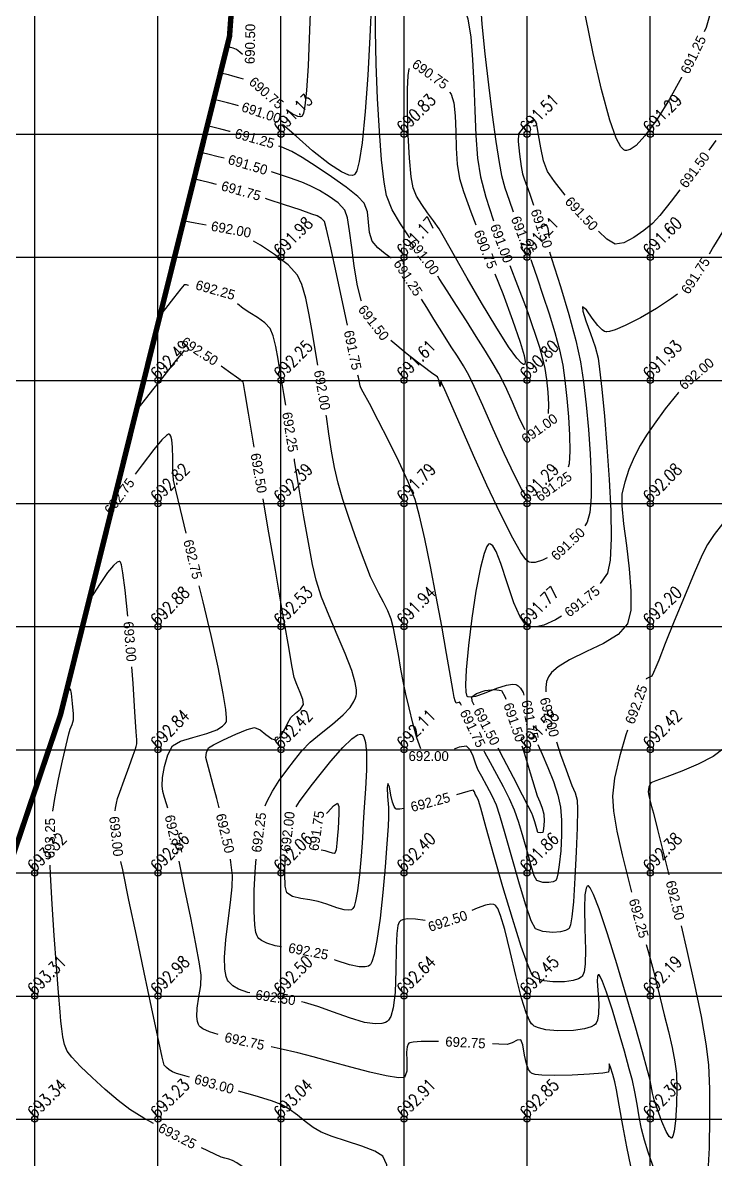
# Model space of a CAD drawing. Header units: millimetres. Extents: x 708400 to 708940, y 1331410 to 1331890.
# Drawn here: x 708509.51 to 708537.64, y 1331578.37 to 1331624.53 of the extents above; entities that cross this region are included whole.
import ezdxf

# ---------------------------------------------------------------- set-up
doc = ezdxf.new("R2010")
doc.units = ezdxf.units.MM
doc.header["$PDMODE"] = 32
doc.header["$PDSIZE"] = 0.25
for name, color, linetype in [('BLOCK LEVELS', 251, 'Continuous'), ('BOUNDARY', 7, 'Continuous'), ('CONT-MJR', 210, 'Continuous'), ('CONT-MNR', 90, 'Continuous'), ('grid', 4, 'Continuous')]:
    doc.layers.add(name, color=color, linetype=linetype)
doc.styles.add('RS', font='romans.shx', dxfattribs={"height": 5})

msp = doc.modelspace()

# ---------------------------------------------------------------- linework, layer by layer
at = {"layer": 'BLOCK LEVELS', "color": 251}
for p in [(708520, 1331620, 691.126), (708525, 1331620, 690.825), (708530, 1331620, 691.509), (708535, 1331620, 691.293), (708520, 1331615, 691.981), (708525, 1331615, 691.173), (708530, 1331615, 691.215), (708535, 1331615, 691.598), (708515, 1331610, 692.489), (708520, 1331610, 692.254), (708525, 1331610, 691.607), (708530, 1331610, 690.799), (708535, 1331610, 691.926), (708515, 1331605, 692.823), (708520, 1331605, 692.392), (708525, 1331605, 691.789), (708530, 1331605, 691.286), (708535, 1331605, 692.076), (708515, 1331600, 692.877), (708520, 1331600, 692.529), (708525, 1331600, 691.94), (708530, 1331600, 691.772), (708535, 1331600, 692.197), (708515, 1331595, 692.844), (708520, 1331595, 692.417), (708525, 1331595, 692.106), (708530, 1331595, 691.579), (708535, 1331595, 692.421), (708510, 1331590, 693.317), (708515, 1331590, 692.862), (708520, 1331590, 692.062), (708525, 1331590, 692.4), (708530, 1331590, 691.858), (708535, 1331590, 692.384), (708510, 1331585, 693.309), (708515, 1331585, 692.978), (708520, 1331585, 692.501), (708525, 1331585, 692.639), (708530, 1331585, 692.446), (708535, 1331585, 692.186), (708510, 1331580, 693.337), (708515, 1331580, 693.229), (708520, 1331580, 693.041), (708525, 1331580, 692.911), (708530, 1331580, 692.851), (708535, 1331580, 692.363)]:
    msp.add_point(p, dxfattribs=at)
at = {"layer": 'BOUNDARY', "ltscale": 0.5, "const_width": 0.221, "elevation": 692.39}
msp.add_lwpolyline([(708520.123, 1331654.4), (708517.91, 1331623.959), (708511.047, 1331596.419), (708506.801, 1331583.851), (708505.438, 1331578.316), (708490.357, 1331572.134), (708490.737, 1331553.441), (708486.841, 1331539.554), (708485.075, 1331530.775), (708485.106, 1331519.773), (708485.756, 1331513.718)], dxfattribs=at)
at = {"layer": 'CONT-MJR', "flags": 128}
for points, elevation in [([(708525.236, 1331615.795), (708524.852, 1331616.356), (708524.524, 1331616.93), (708524.292, 1331617.503), (708524.189, 1331618.054), (708524.089, 1331618.958), (708523.999, 1331620.121), (708523.923, 1331621.447), (708523.868, 1331622.843), (708523.84, 1331624.213), (708523.843, 1331625.462), (708523.883, 1331626.495), (708523.947, 1331627.104), (708524.014, 1331627.4), (708524.069, 1331627.511), (708524.1, 1331627.537), (708524.158, 1331627.559), (708524.306, 1331627.567), (708524.593, 1331627.497), (708525.067, 1331627.275), (708525.74, 1331626.842), (708525.887, 1331626.726)], 691), ([(708523.682, 1331625.417), (708523.617, 1331623.95), (708523.532, 1331622.4), (708523.426, 1331620.916), (708523.298, 1331619.646), (708523.179, 1331618.884), (708523.079, 1331618.512), (708523.008, 1331618.376), (708522.971, 1331618.346), (708522.909, 1331618.328), (708522.754, 1331618.341), (708522.456, 1331618.466), (708521.968, 1331618.783), (708521.285, 1331619.328), (708520.613, 1331619.913), (708520.063, 1331620.393)], 691), ([(708527.274, 1331625.38), (708527.417, 1331625.192), (708527.597, 1331624.682), (708527.714, 1331623.938), (708527.787, 1331623.026), (708527.833, 1331622.013), (708527.87, 1331620.964), (708527.916, 1331619.945), (708527.989, 1331619.022), (708528.106, 1331618.261), (708528.323, 1331617.44), (708528.617, 1331616.526), (708528.634, 1331616.477)], 691), ([(708518.441, 1331623.234), (708518.327, 1331623.328), (708518.189, 1331623.444), (708518.055, 1331623.492), (708517.947, 1331623.524), (708517.875, 1331623.543), (708517.81, 1331623.559)], 690.5), ([(708518.277, 1331621.15), (708518.146, 1331621.187), (708517.831, 1331621.272), (708517.501, 1331621.354), (708517.275, 1331621.41)], 691), ([(708531.55, 1331617.527), (708531.107, 1331618.08), (708530.828, 1331618.489), (708530.67, 1331618.916), (708530.555, 1331619.446), (708530.466, 1331619.969), (708530.406, 1331620.309), (708530.362, 1331620.48), (708530.332, 1331620.541), (708530.316, 1331620.553), (708530.285, 1331620.557), (708530.204, 1331620.535), (708530.052, 1331620.446), (708529.837, 1331620.262), (708529.656, 1331620.018), (708529.638, 1331619.699), (708529.688, 1331619.193), (708529.763, 1331618.692), (708529.818, 1331618.388), (708529.877, 1331618.192), (708529.954, 1331617.991), (708530.025, 1331617.798), (708530.12, 1331617.524), (708530.262, 1331617.116)], 691.5), ([(708537.662, 1331619.738), (708537.387, 1331619.355)], 691.5), ([(708517.693, 1331619.024), (708517.45, 1331619.086), (708517.026, 1331619.191), (708516.739, 1331619.262)], 691.5), ([(708523.266, 1331613.22), (708523.256, 1331613.243), (708523.095, 1331613.912), (708522.972, 1331614.654), (708522.874, 1331615.398), (708522.787, 1331616.07), (708522.699, 1331616.598), (708522.594, 1331616.91), (708522.326, 1331617.208), (708521.966, 1331617.475), (708521.57, 1331617.709), (708521.189, 1331617.907), (708520.848, 1331618.05), (708520.351, 1331618.226), (708519.775, 1331618.414), (708519.613, 1331618.464)], 691.5), ([(708536.202, 1331617.743), (708535.855, 1331617.284), (708535.393, 1331616.701), (708535.088, 1331616.366), (708534.741, 1331616.083), (708534.336, 1331615.798), (708533.927, 1331615.59), (708533.57, 1331615.537), (708533.242, 1331615.741), (708532.905, 1331616.055)], 691.5), ([(708516.96, 1331616.31), (708516.52, 1331616.385), (708516.302, 1331616.422), (708516.161, 1331616.448), (708516.043, 1331616.469)], 692), ([(708521.495, 1331610.624), (708521.407, 1331611.169), (708521.284, 1331611.917), (708521.151, 1331612.657), (708521.005, 1331613.334), (708520.846, 1331613.893), (708520.672, 1331614.28), (708520.289, 1331614.697), (708519.744, 1331615.118), (708519.174, 1331615.491), (708518.892, 1331615.66)], 692), ([(708530.903, 1331615.222), (708530.991, 1331614.954), (708531.356, 1331613.811), (708531.698, 1331612.671), (708531.98, 1331611.625), (708532.167, 1331610.761), (708532.29, 1331609.94), (708532.402, 1331609.003), (708532.495, 1331608.009), (708532.563, 1331607.017), (708532.598, 1331606.086), (708532.595, 1331605.273), (708532.546, 1331604.638), (708532.445, 1331604.239), (708532.339, 1331604.092)], 691.5), ([(708529.3, 1331614.662), (708529.615, 1331613.852), (708529.87, 1331613.195), (708530.029, 1331612.76), (708530.179, 1331612.314), (708530.341, 1331611.838), (708530.498, 1331611.356), (708530.631, 1331610.895), (708530.724, 1331610.478), (708530.786, 1331610.032), (708530.835, 1331609.52), (708530.862, 1331609.02), (708530.859, 1331608.662)], 691), ([(708529.922, 1331607.997), (708529.856, 1331608.113), (708529.67, 1331608.504), (708529.402, 1331609.115), (708529.121, 1331609.747), (708528.857, 1331610.28), (708528.627, 1331610.672), (708528.311, 1331611.185), (708527.937, 1331611.78), (708527.533, 1331612.414), (708527.128, 1331613.047), (708526.75, 1331613.636), (708526.429, 1331614.14), (708526.369, 1331614.228)], 691), ([(708530.813, 1331602.794), (708530.621, 1331602.696), (708530.328, 1331602.609), (708530.163, 1331602.6), (708530.091, 1331602.612), (708530.05, 1331602.632), (708529.948, 1331602.731), (708529.749, 1331603.014), (708529.414, 1331603.6), (708528.916, 1331604.585), (708528.37, 1331605.741), (708527.821, 1331606.951), (708527.315, 1331608.096), (708526.896, 1331609.059), (708526.654, 1331609.619), (708526.542, 1331609.878), (708526.505, 1331609.959), (708526.499, 1331609.969), (708526.494, 1331609.962), (708526.487, 1331609.922), (708526.481, 1331609.832), (708526.468, 1331609.759), (708526.437, 1331609.882), (708526.417, 1331610.018), (708526.388, 1331610.083), (708526.355, 1331610.146), (708526.177, 1331610.273), (708525.729, 1331610.6), (708525.123, 1331611.069), (708524.47, 1331611.618), (708524.467, 1331611.62)], 691.5), ([(708516.07, 1331611.231), (708515.997, 1331611.14), (708515.675, 1331610.735), (708515.242, 1331610.19), (708514.784, 1331609.613), (708514.385, 1331609.11), (708514.13, 1331608.789)], 692.5), ([(708518.917, 1331607.289), (708518.904, 1331607.366), (708518.681, 1331608.671), (708518.53, 1331609.555), (708518.475, 1331609.881), (708518.463, 1331609.933), (708518.289, 1331610.06), (708517.87, 1331610.364), (708517.576, 1331610.576)], 692.5), ([(708536.155, 1331609.527), (708536.129, 1331609.499), (708535.604, 1331608.839), (708535.16, 1331608.228), (708534.854, 1331607.78), (708534.596, 1331607.352), (708534.353, 1331606.876), (708534.138, 1331606.376), (708533.967, 1331605.874), (708533.851, 1331605.392), (708533.845, 1331604.907), (708533.918, 1331604.176), (708534.032, 1331603.294), (708534.145, 1331602.353), (708534.216, 1331601.448), (708534.207, 1331600.671), (708534.076, 1331600.116), (708533.695, 1331599.681), (708533.103, 1331599.316), (708532.411, 1331598.987), (708531.727, 1331598.659), (708531.26, 1331598.374), (708530.994, 1331598.136), (708530.869, 1331597.961), (708530.825, 1331597.868), (708530.793, 1331597.767), (708530.757, 1331597.533), (708530.76, 1331597.354)], 692), ([(708525.689, 1331595.041), (708525.525, 1331595.478), (708525.361, 1331596.081), (708525.212, 1331596.707), (708525.079, 1331597.255), (708524.975, 1331597.718), (708524.872, 1331598.275), (708524.77, 1331598.869), (708524.669, 1331599.443), (708524.571, 1331599.942), (708524.475, 1331600.307), (708524.338, 1331600.648), (708524.165, 1331600.997), (708523.977, 1331601.347), (708523.795, 1331601.693), (708523.639, 1331602.029), (708523.484, 1331602.418), (708523.267, 1331602.99), (708523.013, 1331603.682), (708522.753, 1331604.429), (708522.515, 1331605.166), (708522.325, 1331605.828), (708522.182, 1331606.459), (708522.06, 1331607.133), (708521.951, 1331607.829), (708521.848, 1331608.53), (708521.839, 1331608.586)], 692), ([(708517.486, 1331592.645), (708517.391, 1331593.027), (708517.247, 1331593.561), (708517.106, 1331594.074), (708516.998, 1331594.478), (708516.956, 1331594.681), (708516.98, 1331594.891), (708517.06, 1331595.073), (708517.255, 1331595.194), (708517.665, 1331595.406), (708518.164, 1331595.64), (708518.625, 1331595.828), (708518.922, 1331595.901), (708519.151, 1331595.807), (708519.393, 1331595.62), (708519.624, 1331595.446), (708519.82, 1331595.393), (708519.985, 1331595.534), (708520.141, 1331595.803), (708520.281, 1331596.096), (708520.401, 1331596.306), (708520.589, 1331596.48), (708520.798, 1331596.652), (708520.921, 1331596.833), (708520.892, 1331597.037), (708520.78, 1331597.325), (708520.643, 1331597.644), (708520.539, 1331597.937), (708520.459, 1331598.357), (708520.29, 1331599.314), (708520.053, 1331600.671), (708519.774, 1331602.292), (708519.473, 1331604.039), (708519.277, 1331605.186)], 692.5), ([(708513.779, 1331600.424), (708513.674, 1331601.485), (708513.584, 1331602.181), (708513.519, 1331602.513), (708513.478, 1331602.625), (708513.458, 1331602.644), (708513.425, 1331602.646), (708513.344, 1331602.612), (708513.194, 1331602.479), (708512.961, 1331602.193), (708512.656, 1331601.75), (708512.386, 1331601.333), (708512.205, 1331601.067)], 693), ([(708513.263, 1331592.52), (708513.278, 1331592.635), (708513.318, 1331592.831), (708513.365, 1331593.015), (708513.455, 1331593.281), (708513.63, 1331593.769), (708513.831, 1331594.321), (708514, 1331594.781), (708514.076, 1331594.992), (708514.114, 1331595.127), (708514.141, 1331595.239), (708514.143, 1331595.323), (708514.142, 1331595.409), (708514.123, 1331595.724), (708514.071, 1331596.54), (708513.993, 1331597.689), (708513.944, 1331598.364)], 693), ([(708527.854, 1331596.817), (708527.774, 1331596.971), (708527.759, 1331597.153), (708527.948, 1331597.289), (708528.296, 1331597.401), (708528.675, 1331597.454), (708528.953, 1331597.41), (708529.107, 1331597.141), (708529.14, 1331597.056)], 691.5), ([(708520.617, 1331592.677), (708520.757, 1331592.905), (708521.024, 1331593.271), (708521.288, 1331593.605), (708521.588, 1331593.99), (708522.029, 1331594.539), (708522.52, 1331595.097), (708522.886, 1331595.447), (708523.114, 1331595.601), (708523.233, 1331595.634), (708523.281, 1331595.626), (708523.315, 1331595.604), (708523.372, 1331595.519), (708523.432, 1331595.302), (708523.471, 1331594.873), (708523.471, 1331594.186), (708523.436, 1331593.419), (708523.387, 1331592.669), (708523.346, 1331592.033), (708523.309, 1331591.405), (708523.258, 1331590.674), (708523.191, 1331589.932), (708523.11, 1331589.266), (708523.033, 1331588.849), (708522.969, 1331588.634), (708522.923, 1331588.548), (708522.9, 1331588.525), (708522.86, 1331588.503), (708522.76, 1331588.483), (708522.57, 1331588.5), (708522.267, 1331588.583), (708521.868, 1331588.727), (708521.519, 1331588.843), (708521.179, 1331588.904), (708520.805, 1331588.959), (708520.469, 1331589.043), (708520.246, 1331589.193), (708520.178, 1331589.467), (708520.157, 1331589.964), (708520.174, 1331590.581), (708520.179, 1331590.648)], 692), ([(708531.188, 1331595.329), (708531.359, 1331594.808), (708531.587, 1331594.182), (708531.708, 1331593.851), (708531.821, 1331593.555), (708531.953, 1331593.249), (708532.039, 1331592.951), (708532.045, 1331592.583), (708532.03, 1331591.831), (708531.996, 1331590.85), (708531.945, 1331589.795), (708531.878, 1331588.823), (708531.814, 1331588.209), (708531.762, 1331587.896), (708531.724, 1331587.777), (708531.705, 1331587.748), (708531.666, 1331587.717), (708531.564, 1331587.665), (708531.361, 1331587.612), (708531.038, 1331587.584), (708530.633, 1331587.619), (708530.334, 1331587.732), (708530.17, 1331588.048), (708529.934, 1331588.731), (708529.659, 1331589.641), (708529.373, 1331590.637), (708529.107, 1331591.58), (708528.892, 1331592.329), (708528.758, 1331592.744), (708528.579, 1331593.129), (708528.363, 1331593.541), (708528.156, 1331593.918), (708528.003, 1331594.203), (708527.901, 1331594.458), (708527.803, 1331594.744), (708527.689, 1331594.995), (708527.54, 1331595.146), (708527.234, 1331595.102), (708527.035, 1331595.023)], 692), ([(708529.786, 1331595.164), (708529.879, 1331594.87), (708530.128, 1331594.058), (708530.316, 1331593.436), (708530.409, 1331593.132), (708530.51, 1331592.884), (708530.617, 1331592.625), (708530.685, 1331592.383), (708530.691, 1331592.096), (708530.665, 1331591.793), (708530.637, 1331591.642), (708530.541, 1331591.628), (708530.442, 1331591.64), (708530.393, 1331591.785), (708530.31, 1331592.077), (708530.218, 1331592.354), (708530.206, 1331592.38), (708530.16, 1331592.474), (708530.041, 1331592.709), (708529.809, 1331593.162), (708529.441, 1331593.871), (708529.04, 1331594.64), (708528.819, 1331595.064)], 691.5), ([(708538.007, 1331595.059), (708537.556, 1331594.724), (708536.95, 1331594.41), (708536.29, 1331594.133), (708535.68, 1331593.905), (708535.225, 1331593.742), (708535.026, 1331593.657), (708534.948, 1331593.485), (708534.92, 1331593.288), (708534.945, 1331593.125), (708535.004, 1331592.907), (708535.059, 1331592.699), (708535.129, 1331592.423), (708535.299, 1331591.759), (708535.544, 1331590.789), (708535.759, 1331589.923)], 692.5), ([(708516.292, 1331581.698), (708515.997, 1331581.779), (708515.76, 1331581.847), (708515.595, 1331581.925), (708515.459, 1331582.004), (708515.347, 1331582.093), (708515.254, 1331582.195), (708515.18, 1331582.517), (708515, 1331583.347), (708514.745, 1331584.542), (708514.445, 1331585.96), (708514.129, 1331587.458), (708513.828, 1331588.896), (708513.572, 1331590.129), (708513.503, 1331590.467)], 693), ([(708518.732, 1331585.129), (708518.662, 1331585.144), (708518.277, 1331585.284), (708518.043, 1331585.42), (708517.921, 1331585.529), (708517.871, 1331585.59), (708517.834, 1331585.65), (708517.777, 1331585.798), (708517.726, 1331586.088), (708517.714, 1331586.574), (708517.763, 1331587.288), (708517.854, 1331588.051), (708517.952, 1331588.791), (708518.024, 1331589.432), (708518.037, 1331589.9), (708517.971, 1331590.435), (708517.948, 1331590.561)], 692.5), ([(708535.175, 1331577.925), (708534.921, 1331578.663), (708534.763, 1331579.144), (708534.641, 1331579.605), (708534.546, 1331580.099), (708534.464, 1331580.607), (708534.379, 1331581.105), (708534.277, 1331581.574), (708534.15, 1331582.047), (708533.953, 1331582.754), (708533.714, 1331583.583), (708533.462, 1331584.42), (708533.224, 1331585.155), (708533.062, 1331585.593), (708532.967, 1331585.796), (708532.92, 1331585.859), (708532.902, 1331585.865), (708532.882, 1331585.855), (708532.857, 1331585.791), (708532.848, 1331585.605), (708532.871, 1331585.238), (708532.908, 1331584.691), (708532.905, 1331584.274), (708532.864, 1331584.021), (708532.81, 1331583.898), (708532.773, 1331583.853), (708532.727, 1331583.816), (708532.598, 1331583.75), (708532.332, 1331583.668), (708531.881, 1331583.599), (708531.249, 1331583.582), (708530.766, 1331583.631), (708530.458, 1331583.709), (708530.293, 1331583.781), (708530.226, 1331583.824), (708530.182, 1331583.865), (708530.092, 1331584.001), (708529.955, 1331584.32), (708529.77, 1331584.915), (708529.538, 1331585.83), (708529.309, 1331586.805), (708529.09, 1331587.7), (708528.923, 1331588.264), (708528.806, 1331588.553), (708528.731, 1331588.664), (708528.696, 1331588.691), (708528.643, 1331588.712), (708528.521, 1331588.726), (708528.304, 1331588.691), (708527.967, 1331588.568), (708527.758, 1331588.468)], 692.5), ([(708525.865, 1331588.062), (708525.46, 1331588.12), (708525.16, 1331588.134), (708524.974, 1331588.106), (708524.874, 1331588.063), (708524.832, 1331588.032), (708524.802, 1331587.994), (708524.755, 1331587.861), (708524.711, 1331587.541), (708524.685, 1331586.945), (708524.673, 1331586.048), (708524.639, 1331585.141), (708524.563, 1331584.52), (708524.463, 1331584.173), (708524.37, 1331584.018), (708524.315, 1331583.967), (708524.252, 1331583.93), (708524.104, 1331583.882), (708523.832, 1331583.866), (708523.398, 1331583.931), (708522.779, 1331584.108), (708522.129, 1331584.341), (708521.504, 1331584.57), (708520.961, 1331584.741), (708520.835, 1331584.765)], 692.5), ([(708536.259, 1331587.849), (708536.493, 1331586.847), (708536.801, 1331585.459), (708537.064, 1331584.169), (708537.259, 1331583.058), (708537.362, 1331582.207), (708537.405, 1331581.223), (708537.415, 1331580.069), (708537.391, 1331578.835), (708537.333, 1331577.613)], 692.5), ([(708524.379, 1331577.465), (708524.362, 1331577.691), (708524.3, 1331578.142), (708524.143, 1331578.49), (708523.817, 1331578.704), (708523.284, 1331578.908), (708522.664, 1331579.103), (708522.076, 1331579.288), (708521.638, 1331579.465), (708521.315, 1331579.666), (708520.991, 1331579.908), (708520.667, 1331580.162), (708520.341, 1331580.399), (708520.014, 1331580.589), (708519.612, 1331580.739), (708518.949, 1331580.946), (708518.282, 1331581.14)], 693)]:
    msp.add_lwpolyline(points, dxfattribs=dict(at, elevation=elevation))
at = {"layer": 'CONT-MNR', "flags": 128}
for points, elevation in [([(708529.065, 1331627.716), (708528.935, 1331627.624), (708528.437, 1331627.185), (708528.125, 1331626.745), (708528.069, 1331626.301), (708528.087, 1331625.508), (708528.163, 1331624.462), (708528.282, 1331623.261), (708528.427, 1331622.002), (708528.584, 1331620.781), (708528.736, 1331619.697), (708528.867, 1331618.846), (708528.962, 1331618.324), (708529.094, 1331617.827), (708529.265, 1331617.315), (708529.439, 1331616.847)], 691.25), ([(708521.191, 1331624.908), (708521.15, 1331623.867), (708521.104, 1331622.771), (708521.043, 1331621.775), (708520.977, 1331621.156), (708520.914, 1331620.848), (708520.864, 1331620.737), (708520.837, 1331620.712), (708520.794, 1331620.701), (708520.681, 1331620.719), (708520.46, 1331620.828), (708520.231, 1331620.991)], 690.75), ([(708537.44, 1331624.898), (708537.274, 1331624.329), (708537.197, 1331624.159)], 691.25), ([(708536.277, 1331622.308), (708536.271, 1331622.295), (708535.783, 1331621.425), (708535.276, 1331620.606), (708534.784, 1331619.927), (708534.423, 1331619.544), (708534.184, 1331619.379), (708534.043, 1331619.338), (708533.979, 1331619.341), (708533.923, 1331619.363), (708533.807, 1331619.484), (708533.621, 1331619.834), (708533.359, 1331620.568), (708533.019, 1331621.809), (708532.683, 1331623.271), (708532.368, 1331624.806)], 691.25), ([(708528.695, 1331614.331), (708529.008, 1331613.525), (708529.411, 1331612.45), (708529.723, 1331611.55), (708529.876, 1331611.018), (708529.919, 1331610.761), (708529.907, 1331610.669), (708529.889, 1331610.649), (708529.858, 1331610.646), (708529.771, 1331610.697), (708529.583, 1331610.899), (708529.245, 1331611.366), (708528.724, 1331612.183), (708528.146, 1331613.148), (708527.57, 1331614.146), (708527.052, 1331615.059), (708526.65, 1331615.77), (708526.421, 1331616.162), (708526.202, 1331616.479), (708525.958, 1331616.808), (708525.717, 1331617.143), (708525.51, 1331617.483), (708525.366, 1331617.823), (708525.294, 1331618.268), (708525.227, 1331619.028), (708525.175, 1331619.966), (708525.145, 1331620.948), (708525.146, 1331621.834), (708525.174, 1331622.384), (708525.213, 1331622.658), (708525.22, 1331622.677)], 690.75), ([(708518.479, 1331622.23), (708518.289, 1331622.288), (708518.046, 1331622.356), (708517.864, 1331622.405), (708517.674, 1331622.453), (708517.543, 1331622.485)], 690.75), ([(708526.847, 1331621.699), (708526.909, 1331621.621), (708527.018, 1331621.269), (708527.074, 1331620.746), (708527.101, 1331620.114), (708527.123, 1331619.437), (708527.165, 1331618.777), (708527.25, 1331618.197), (708527.412, 1331617.671), (708527.716, 1331616.846), (708527.92, 1331616.318)], 690.75), ([(708517.937, 1331620.103), (708517.918, 1331620.108), (708517.555, 1331620.2), (708517.228, 1331620.281), (708517.007, 1331620.336)], 691.25), ([(708524.481, 1331614.959), (708524.24, 1331615.138), (708523.936, 1331615.381), (708523.709, 1331615.65), (708523.601, 1331616), (708523.558, 1331616.425), (708523.511, 1331616.85), (708523.385, 1331617.2), (708523.124, 1331617.466), (708522.65, 1331617.842), (708522.055, 1331618.269), (708521.429, 1331618.692), (708520.86, 1331619.052), (708520.439, 1331619.292), (708520.004, 1331619.48), (708519.917, 1331619.51)], 691.25), ([(708517.383, 1331617.961), (708517.123, 1331618.026), (708516.736, 1331618.121), (708516.472, 1331618.187)], 691.75), ([(708522.699, 1331612.24), (708522.512, 1331613.121), (708522.254, 1331614.327), (708522.024, 1331615.385), (708521.854, 1331616.144), (708521.776, 1331616.454), (708521.642, 1331616.58), (708521.475, 1331616.677), (708521.257, 1331616.757), (708520.779, 1331616.921), (708520.149, 1331617.132), (708519.477, 1331617.353), (708519.369, 1331617.388)], 691.75), ([(708537.941, 1331616.037), (708537.575, 1331615.443), (708537.391, 1331615.131)], 691.75), ([(708530.152, 1331614.907), (708530.192, 1331614.79), (708530.405, 1331614.169), (708530.645, 1331613.459), (708530.891, 1331612.705), (708531.12, 1331611.951), (708531.312, 1331611.241), (708531.445, 1331610.619), (708531.538, 1331609.991), (708531.62, 1331609.269), (708531.684, 1331608.514), (708531.724, 1331607.781), (708531.732, 1331607.129), (708531.703, 1331606.617), (708531.67, 1331606.476)], 691.25), ([(708516.25, 1331613.855), (708516.248, 1331613.855), (708516.159, 1331613.876), (708516.074, 1331613.886), (708515.932, 1331613.716), (708515.631, 1331613.337), (708515.306, 1331612.923), (708515.092, 1331612.65)], 692.25), ([(708536.108, 1331613.501), (708535.869, 1331613.32), (708535.253, 1331612.922), (708534.6, 1331612.547), (708533.988, 1331612.235), (708533.581, 1331612.06), (708533.35, 1331611.986), (708533.241, 1331611.969), (708533.202, 1331611.97), (708533.15, 1331611.986), (708533.042, 1331612.054), (708532.871, 1331612.229), (708532.647, 1331612.529), (708532.406, 1331612.872), (708532.252, 1331612.993), (708532.259, 1331612.812), (708532.389, 1331612.417), (708532.579, 1331611.904), (708532.766, 1331611.368), (708532.888, 1331610.902), (708532.946, 1331610.459), (708533.034, 1331609.641), (708533.138, 1331608.552), (708533.243, 1331607.298), (708533.333, 1331605.981), (708533.395, 1331604.706), (708533.413, 1331603.578), (708533.373, 1331602.7), (708533.26, 1331602.178), (708532.972, 1331601.759)], 691.75), ([(708520.198, 1331608.99), (708520.122, 1331609.463), (708520.051, 1331609.872), (708519.97, 1331610.34), (708519.885, 1331610.863), (708519.792, 1331611.376), (708519.688, 1331611.813), (708519.568, 1331612.107), (708519.349, 1331612.343), (708519.054, 1331612.555), (708518.741, 1331612.746), (708518.468, 1331612.922), (708518.23, 1331613.106)], 692.25), ([(708530.151, 1331605.217), (708530.118, 1331605.216), (708530.071, 1331605.224), (708530.036, 1331605.242), (708529.947, 1331605.336), (708529.774, 1331605.603), (708529.485, 1331606.149), (708529.062, 1331607.037), (708528.618, 1331608.026), (708528.2, 1331608.977), (708527.855, 1331609.753), (708527.633, 1331610.216), (708527.414, 1331610.592), (708527.173, 1331610.979), (708526.921, 1331611.37), (708526.672, 1331611.753), (708526.437, 1331612.119), (708526.209, 1331612.487), (708525.92, 1331612.96), (708525.714, 1331613.296)], 691.25), ([(708527.336, 1331596.797), (708527.296, 1331596.877), (708527.273, 1331596.92), (708527.268, 1331596.927), (708527.26, 1331596.927), (708527.23, 1331596.92), (708527.17, 1331596.901), (708527.114, 1331596.889), (708527.075, 1331596.989), (708527.036, 1331597.126), (708526.994, 1331597.367), (708526.887, 1331597.993), (708526.727, 1331598.906), (708526.53, 1331600.015), (708526.308, 1331601.223), (708526.075, 1331602.436), (708525.844, 1331603.56), (708525.63, 1331604.5), (708525.446, 1331605.162), (708525.168, 1331605.878), (708524.794, 1331606.706), (708524.372, 1331607.565), (708523.956, 1331608.376), (708523.595, 1331609.056), (708523.341, 1331609.524), (708523.244, 1331609.7), (708523.218, 1331609.774), (708523.204, 1331609.853), (708523.145, 1331610.135), (708523.128, 1331610.218)], 691.75), ([(708516.154, 1331603.801), (708515.919, 1331604.752), (708515.726, 1331605.545), (708515.638, 1331605.946), (708515.608, 1331606.354), (708515.606, 1331606.831), (708515.602, 1331607.291), (708515.575, 1331607.588), (708515.532, 1331607.741), (708515.488, 1331607.8), (708515.461, 1331607.814), (708515.432, 1331607.813), (708515.348, 1331607.763), (708515.164, 1331607.584), (708514.838, 1331607.197), (708514.357, 1331606.566), (708514.083, 1331606.189)], 692.75), ([(708519.359, 1331592.721), (708519.424, 1331592.885), (708519.657, 1331593.321), (708519.934, 1331593.755), (708520.237, 1331594.178), (708520.547, 1331594.581), (708520.844, 1331594.956), (708521.193, 1331595.314), (708521.63, 1331595.675), (708522.094, 1331596.04), (708522.526, 1331596.414), (708522.808, 1331596.72), (708522.962, 1331596.955), (708523.031, 1331597.114), (708523.054, 1331597.195), (708523.065, 1331597.268), (708523.067, 1331597.436), (708523.02, 1331597.738), (708522.879, 1331598.218), (708522.613, 1331598.911), (708522.289, 1331599.668), (708521.953, 1331600.444), (708521.652, 1331601.197), (708521.432, 1331601.883), (708521.288, 1331602.526), (708521.119, 1331603.411), (708520.934, 1331604.46), (708520.743, 1331605.597), (708520.557, 1331606.743), (708520.545, 1331606.818)], 692.25), ([(708537.935, 1331604.169), (708537.598, 1331603.737), (708537.323, 1331603.337), (708537.115, 1331602.923), (708536.785, 1331602.169), (708536.388, 1331601.219), (708535.979, 1331600.219), (708535.613, 1331599.311), (708535.345, 1331598.641), (708535.229, 1331598.352), (708535.14, 1331598.139), (708535.062, 1331597.985), (708534.95, 1331597.934), (708534.841, 1331597.881), (708534.834, 1331597.866)], 692.25), ([(708531.394, 1331600.424), (708531.151, 1331600.273), (708530.676, 1331600.064), (708530.365, 1331599.99), (708530.189, 1331599.987), (708530.112, 1331600.001), (708530.039, 1331600.03), (708529.9, 1331600.143), (708529.702, 1331600.43), (708529.459, 1331600.972), (708529.183, 1331601.777), (708528.931, 1331602.561), (708528.742, 1331603.055), (708528.605, 1331603.287), (708528.516, 1331603.355), (708528.472, 1331603.359), (708528.438, 1331603.343), (708528.368, 1331603.251), (708528.257, 1331602.977), (708528.105, 1331602.402), (708527.918, 1331601.443), (708527.749, 1331600.343), (708527.613, 1331599.234), (708527.526, 1331598.249), (708527.501, 1331597.641), (708527.514, 1331597.335), (708527.54, 1331597.218), (708527.558, 1331597.189), (708527.596, 1331597.164), (708527.698, 1331597.145), (708527.911, 1331597.178), (708528.27, 1331597.302), (708528.774, 1331597.501), (708529.159, 1331597.627), (708529.405, 1331597.664), (708529.538, 1331597.649), (708529.592, 1331597.626), (708529.64, 1331597.593), (708529.727, 1331597.505), (708529.834, 1331597.323), (708529.873, 1331597.213)], 691.75), ([(708515.407, 1331592.624), (708515.354, 1331592.807), (708515.271, 1331593.055), (708515.201, 1331593.303), (708515.171, 1331593.539), (708515.196, 1331593.868), (708515.272, 1331594.326), (708515.405, 1331594.795), (708515.601, 1331595.156), (708515.919, 1331595.344), (708516.423, 1331595.503), (708516.985, 1331595.664), (708517.391, 1331595.816), (708517.627, 1331595.954), (708517.737, 1331596.062), (708517.774, 1331596.122), (708517.786, 1331596.162), (708517.794, 1331596.299), (708517.765, 1331596.633), (708517.66, 1331597.284), (708517.444, 1331598.36), (708517.16, 1331599.635), (708516.836, 1331601.01), (708516.678, 1331601.664)], 692.75), ([(708510.73, 1331592.51), (708510.816, 1331593.027), (708510.97, 1331593.808), (708511.131, 1331594.552), (708511.278, 1331595.187), (708511.389, 1331595.641), (708511.44, 1331595.842), (708511.514, 1331596.029), (708511.574, 1331596.217), (708511.568, 1331596.462), (708511.537, 1331596.885), (708511.495, 1331597.289), (708511.456, 1331597.474), (708511.345, 1331597.361), (708511.243, 1331597.207)], 693.25), ([(708534.076, 1331595.801), (708534.012, 1331595.608), (708533.748, 1331594.709), (708533.551, 1331593.852), (708533.465, 1331593.122), (708533.509, 1331592.506), (708533.647, 1331591.692), (708533.857, 1331590.74), (708534.114, 1331589.711), (708534.246, 1331589.216)], 692.25), ([(708530.44, 1331595.219), (708530.61, 1331594.824), (708530.841, 1331594.279), (708531.065, 1331593.71), (708531.25, 1331593.159), (708531.362, 1331592.667), (708531.402, 1331592.144), (708531.399, 1331591.526), (708531.364, 1331590.891), (708531.307, 1331590.321), (708531.253, 1331589.965), (708531.212, 1331589.784), (708531.184, 1331589.713), (708531.171, 1331589.695), (708531.141, 1331589.672), (708531.055, 1331589.636), (708530.885, 1331589.606), (708530.633, 1331589.61), (708530.388, 1331589.686), (708530.291, 1331589.878), (708530.163, 1331590.289), (708530.011, 1331590.839), (708529.843, 1331591.451), (708529.666, 1331592.047), (708529.488, 1331592.549), (708529.282, 1331593.007), (708529.034, 1331593.501), (708528.768, 1331594.001), (708528.509, 1331594.473), (708528.282, 1331594.886), (708528.252, 1331594.944)], 691.75), ([(708525, 1331592.613), (708524.826, 1331592.585), (708524.716, 1331592.584), (708524.686, 1331592.593), (708524.655, 1331592.617), (708524.6, 1331592.696), (708524.534, 1331592.873), (708524.47, 1331593.162), (708524.408, 1331593.491), (708524.348, 1331593.629), (708524.316, 1331593.468), (708524.334, 1331593.098), (708524.365, 1331592.651), (708524.372, 1331592.26), (708524.35, 1331591.892), (708524.301, 1331591.182), (708524.23, 1331590.247), (708524.137, 1331589.203), (708524.026, 1331588.164), (708523.899, 1331587.248), (708523.787, 1331586.681), (708523.699, 1331586.391), (708523.638, 1331586.277), (708523.607, 1331586.246), (708523.553, 1331586.215), (708523.423, 1331586.18), (708523.18, 1331586.182), (708522.791, 1331586.263), (708522.248, 1331586.442), (708522.17, 1331586.471)], 692.25), ([(708534.832, 1331587.096), (708534.926, 1331586.762), (708535.13, 1331586.027), (708535.261, 1331585.516), (708535.406, 1331584.906), (708535.572, 1331584.241), (708535.738, 1331583.562), (708535.888, 1331582.911), (708536.003, 1331582.328), (708536.064, 1331581.855), (708536.083, 1331581.275), (708536.071, 1331580.591), (708536.03, 1331579.935), (708535.977, 1331579.518), (708535.925, 1331579.313), (708535.885, 1331579.242), (708535.864, 1331579.23), (708535.834, 1331579.235), (708535.766, 1331579.299), (708535.645, 1331579.504), (708535.472, 1331579.9), (708535.277, 1331580.431), (708535.158, 1331580.786), (708535.092, 1331581.061), (708535.044, 1331581.355), (708534.988, 1331581.634), (708534.895, 1331581.973), (708534.684, 1331582.733), (708534.383, 1331583.792), (708534.026, 1331585.026), (708533.643, 1331586.31), (708533.265, 1331587.521), (708532.924, 1331588.535), (708532.698, 1331589.122), (708532.566, 1331589.389), (708532.5, 1331589.47), (708532.475, 1331589.478), (708532.443, 1331589.463), (708532.393, 1331589.373), (708532.348, 1331589.109), (708532.332, 1331588.574), (708532.348, 1331587.739), (708532.367, 1331586.881), (708532.355, 1331586.297), (708532.315, 1331585.977), (708532.269, 1331585.841), (708532.239, 1331585.801), (708532.196, 1331585.765), (708532.086, 1331585.703), (708531.872, 1331585.632), (708531.523, 1331585.577), (708531.047, 1331585.573), (708530.686, 1331585.621), (708530.456, 1331585.687), (708530.331, 1331585.745), (708530.28, 1331585.778), (708530.248, 1331585.811), (708530.168, 1331585.947), (708530.016, 1331586.302), (708529.765, 1331587.007), (708529.402, 1331588.15), (708529.017, 1331589.438), (708528.65, 1331590.717), (708528.337, 1331591.829), (708528.118, 1331592.622), (708528.029, 1331592.939), (708527.956, 1331593.085), (708527.894, 1331593.198), (708527.856, 1331593.289), (708527.812, 1331593.366), (708527.588, 1331593.304), (708527.129, 1331593.169)], 692.25), ([(708521.857, 1331592.414), (708521.899, 1331592.467), (708522.129, 1331592.728), (708522.301, 1331592.832), (708522.35, 1331592.699), (708522.355, 1331592.421), (708522.338, 1331592.092), (708522.32, 1331591.806), (708522.302, 1331591.524), (708522.275, 1331591.205), (708522.239, 1331590.936), (708522.192, 1331590.803), (708522.167, 1331590.794), (708522.098, 1331590.796), (708521.965, 1331590.836), (708521.797, 1331590.895), (708521.631, 1331590.921)], 691.75), ([(708514.819, 1331579.827), (708514.43, 1331580.039), (708513.862, 1331580.393), (708513.383, 1331580.76), (708512.855, 1331581.209), (708512.331, 1331581.686), (708511.865, 1331582.139), (708511.51, 1331582.513), (708511.319, 1331582.757), (708511.21, 1331583.028), (708511.142, 1331583.342), (708511.099, 1331583.667), (708511.063, 1331583.973), (708511.026, 1331584.358), (708510.96, 1331585.146), (708510.877, 1331586.218), (708510.789, 1331587.454), (708510.708, 1331588.734), (708510.645, 1331589.937), (708510.632, 1331590.311)], 693.25), ([(708517.456, 1331583.432), (708517.093, 1331583.55), (708516.833, 1331583.668), (708516.72, 1331583.749), (708516.683, 1331583.789), (708516.651, 1331583.84), (708516.606, 1331583.959), (708516.578, 1331584.172), (708516.598, 1331584.505), (708516.671, 1331584.964), (708516.745, 1331585.427), (708516.762, 1331585.845), (708516.693, 1331586.303), (708516.542, 1331587.12), (708516.335, 1331588.171), (708516.1, 1331589.331), (708515.865, 1331590.473)], 692.75), ([(708520.029, 1331586.992), (708519.771, 1331587.038), (708519.421, 1331587.142), (708519.21, 1331587.25), (708519.102, 1331587.34), (708519.059, 1331587.392), (708519.032, 1331587.438), (708518.987, 1331587.575), (708518.94, 1331587.882), (708518.909, 1331588.441), (708518.915, 1331589.304), (708518.963, 1331590.246), (708518.99, 1331590.551)], 692.25), ([(708526.396, 1331583.152), (708526.302, 1331583.155), (708525.691, 1331583.153), (708525.365, 1331583.129), (708525.234, 1331583.098), (708525.199, 1331583.079), (708525.166, 1331583.041), (708525.122, 1331582.934), (708525.098, 1331582.716), (708525.108, 1331582.366), (708525.116, 1331581.946), (708525.022, 1331581.688), (708524.772, 1331581.674), (708524.275, 1331581.758), (708523.607, 1331581.913), (708522.839, 1331582.11), (708522.047, 1331582.324), (708521.303, 1331582.526), (708520.682, 1331582.69), (708519.973, 1331582.853), (708519.599, 1331582.932)], 692.75), ([(708534.216, 1331578.086), (708534.049, 1331578.878), (708533.884, 1331579.747), (708533.738, 1331580.564), (708533.627, 1331581.196), (708533.566, 1331581.514), (708533.485, 1331581.81), (708533.392, 1331582.114), (708533.329, 1331582.252), (708533.327, 1331582.098), (708533.307, 1331581.906), (708533.075, 1331581.87), (708532.532, 1331581.826), (708531.825, 1331581.79), (708531.099, 1331581.775), (708530.602, 1331581.788), (708530.327, 1331581.819), (708530.209, 1331581.85), (708530.172, 1331581.869), (708530.131, 1331581.907), (708530.06, 1331582.016), (708529.976, 1331582.242), (708529.895, 1331582.601), (708529.822, 1331583.014), (708529.747, 1331583.22), (708529.591, 1331583.203), (708529.386, 1331583.105), (708529.187, 1331583.031), (708528.846, 1331583.04), (708528.594, 1331583.053)], 692.75), ([(708521.771, 1331574.856), (708521.682, 1331574.89), (708521.216, 1331575.034), (708520.771, 1331575.194), (708520.402, 1331575.41), (708520.099, 1331575.733), (708519.743, 1331576.214), (708519.374, 1331576.762), (708519.036, 1331577.288), (708518.771, 1331577.701), (708518.621, 1331577.91), (708518.427, 1331578.071), (708518.205, 1331578.22), (708518.028, 1331578.32), (708517.882, 1331578.371), (708517.722, 1331578.41), (708517.572, 1331578.455), (708517.311, 1331578.575), (708516.779, 1331578.828)], 693.25)]:
    msp.add_lwpolyline(points, dxfattribs=dict(at, elevation=elevation))
at = {"layer": 'grid'}
for p, q in [((708510, 1331410), (708510, 1331890)), ((708515, 1331410), (708515, 1331890)), ((708520, 1331410), (708520, 1331890)), ((708525, 1331410), (708525, 1331890)), ((708530, 1331410), (708530, 1331890)), ((708535, 1331410), (708535, 1331890)), ((708400, 1331620), (708845, 1331620)), ((708400, 1331615), (708845, 1331615)), ((708400, 1331610), (708845, 1331610)), ((708400, 1331605), (708845, 1331605)), ((708400, 1331600), (708845, 1331600)), ((708400, 1331595), (708845, 1331595)), ((708400, 1331590), (708845, 1331590)), ((708400, 1331585), (708845, 1331585)), ((708400, 1331580), (708845, 1331580))]:
    msp.add_line(p, q, dxfattribs=at)

# ---------------------------------------------------------------- texts
at = {"layer": 'BLOCK LEVELS', "color": 251, "style": 'RS', "width": 0.8}
for s, p in [('691.13', (708520, 1331620, 691.126)), ('690.83', (708525, 1331620, 690.825)), ('691.51', (708530, 1331620, 691.509)), ('691.29', (708535, 1331620, 691.293)), ('691.98', (708520, 1331615, 691.981)), ('691.17', (708525, 1331615, 691.173)), ('691.21', (708530, 1331615, 691.215)), ('691.60', (708535, 1331615, 691.598)), ('692.49', (708515, 1331610, 692.489)), ('692.25', (708520, 1331610, 692.254)), ('691.61', (708525, 1331610, 691.607)), ('690.80', (708530, 1331610, 690.799)), ('691.93', (708535, 1331610, 691.926)), ('692.82', (708515, 1331605, 692.823)), ('692.39', (708520, 1331605, 692.392)), ('691.79', (708525, 1331605, 691.789)), ('691.29', (708530, 1331605, 691.286)), ('692.08', (708535, 1331605, 692.076)), ('692.88', (708515, 1331600, 692.877)), ('692.53', (708520, 1331600, 692.529)), ('691.94', (708525, 1331600, 691.94)), ('691.77', (708530, 1331600, 691.772)), ('692.20', (708535, 1331600, 692.197)), ('692.84', (708515, 1331595, 692.844)), ('692.42', (708520, 1331595, 692.417)), ('692.11', (708525, 1331595, 692.106)), ('691.58', (708530, 1331595, 691.579)), ('692.42', (708535, 1331595, 692.421)), ('693.32', (708510, 1331590, 693.317)), ('692.86', (708515, 1331590, 692.862)), ('692.06', (708520, 1331590, 692.062)), ('692.40', (708525, 1331590, 692.4)), ('691.86', (708530, 1331590, 691.858)), ('692.38', (708535, 1331590, 692.384)), ('693.31', (708510, 1331585, 693.309)), ('692.98', (708515, 1331585, 692.978)), ('692.50', (708520, 1331585, 692.501)), ('692.64', (708525, 1331585, 692.639)), ('692.45', (708530, 1331585, 692.446)), ('692.19', (708535, 1331585, 692.186)), ('693.34', (708510, 1331580, 693.337)), ('693.23', (708515, 1331580, 693.229)), ('693.04', (708520, 1331580, 693.041)), ('692.91', (708525, 1331580, 692.911)), ('692.85', (708530, 1331580, 692.851)), ('692.36', (708535, 1331580, 692.363))]:
    msp.add_text(s, height=0.5, rotation=45.0066, dxfattribs=at).set_placement(p)
at = {"layer": 'CONT-MJR', "char_height": 0.4, "attachment_point": 5}
for s, insert, rotation in [('{690.50}', (708518.748, 1331623.664, 690.5), 89.0352), ('{691.00}', (708519.203, 1331620.871, 691), 341.8271), ('{691.50}', (708518.656, 1331618.757, 691.5), 343.496), ('{691.50}', (708536.799, 1331618.546, 691.5), 53.608), ('{691.50}', (708532.208, 1331616.772, 691.5), 313.319), ('{691.50}', (708530.586, 1331616.17, 691.5), 288.8446), ('{692.00}', (708517.977, 1331616.13, 692), 349.733), ('{691.00}', (708528.959, 1331615.566, 691), 290.6756), ('{691.00}', (708525.81, 1331615.017, 691), 306.5314), ('{691.50}', (708523.764, 1331612.341, 691.5), 307.6494), ('{692.50}', (708516.698, 1331611.183, 692.5), 327.2243), ('{692.00}', (708536.881, 1331610.268, 692), 40.4464), ('{692.00}', (708521.673, 1331609.606, 692), 280.0046), ('{691.00}', (708530.502, 1331608.04, 691), 35.3679), ('{692.50}', (708519.097, 1331606.237, 692.5), 279.7027), ('{691.50}', (708531.66, 1331603.353, 691.5), 43.3585), ('{693.00}', (708513.865, 1331599.395, 693), 274.7046), ('{691.50}', (708529.478, 1331596.115, 691.5), 288.5491), ('{692.00}', (708530.907, 1331596.324, 692), 284.7484), ('{691.50}', (708528.356, 1331595.951, 691.5), 297.3547), ('{692.00}', (708526.001, 1331594.741, 692), 359.9595), ('{693.00}', (708513.306, 1331591.485, 693), 276.098), ('{692.50}', (708517.734, 1331591.607, 692.5), 283.3398), ('{692.00}', (708520.273, 1331591.677, 692), 83.3159), ('{692.50}', (708536.012, 1331588.887, 692.5), 283.5984), ('{692.50}', (708526.775, 1331588.042, 692.5), 17.9866), ('{692.50}', (708519.782, 1331584.937, 692.5), 351.4331), ('{693.00}', (708517.288, 1331581.422, 693), 344.5176)]:
    msp.add_mtext(s, dxfattribs=dict(at, insert=insert, rotation=rotation))
at = {"layer": 'CONT-MNR', "char_height": 0.4, "attachment_point": 5}
for s, insert, rotation in [('{691.25}', (708536.752, 1331623.226, 691.25), 63.953), ('{690.75}', (708526.065, 1331622.438, 690.75), 324.2704), ('{690.75}', (708519.41, 1331621.674, 690.75), 318.6823), ('{691.25}', (708518.933, 1331619.825, 691.25), 344.2895), ('{691.75}', (708518.383, 1331617.698, 691.75), 344.4761), ('{691.25}', (708529.811, 1331615.883, 691.25), 290.9562), ('{690.75}', (708528.307, 1331615.324, 690.75), 291.3996), ('{691.25}', (708525.163, 1331614.171, 691.25), 303.1798), ('{691.75}', (708536.841, 1331614.256, 691.75), 56.7972), ('{692.25}', (708517.341, 1331613.671, 692.25), 344.132), ('{691.75}', (708522.914, 1331611.229, 691.75), 281.9598), ('{692.25}', (708520.371, 1331607.904, 692.25), 279.0363), ('{692.75}', (708513.44, 1331605.297, 692.75), 53.5187), ('{691.25}', (708531.083, 1331605.69, 691.25), 35.4145), ('{692.75}', (708516.417, 1331602.733, 692.75), 283.839), ('{691.75}', (708532.236, 1331601.025, 691.75), 38.5187), ('{692.25}', (708534.436, 1331596.841, 692.25), 69.9529), ('{691.75}', (708530.121, 1331596.209, 691.75), 281.4911), ('{691.75}', (708527.788, 1331595.868, 691.75), 295.9223), ('{692.25}', (708526.07, 1331592.871, 692.25), 14.9544), ('{693.25}', (708510.617, 1331591.411, 693.25), 89.289), ('{692.75}', (708515.64, 1331591.549, 692.75), 281.9165), ('{692.25}', (708519.105, 1331591.645, 692.25), 82.6161), ('{691.75}', (708521.447, 1331591.709, 691.75), 81.4005), ('{692.25}', (708534.535, 1331588.155, 692.25), 285.5267), ('{692.25}', (708521.115, 1331586.815, 692.25), 349.3703), ('{692.75}', (708518.523, 1331583.163, 692.75), 347.7112), ('{692.75}', (708527.495, 1331583.11, 692.75), 357.1009), ('{693.25}', (708515.793, 1331579.316, 693.25), 332.9135)]:
    msp.add_mtext(s, dxfattribs=dict(at, insert=insert, rotation=rotation))

doc.saveas('drawing.dxf')
